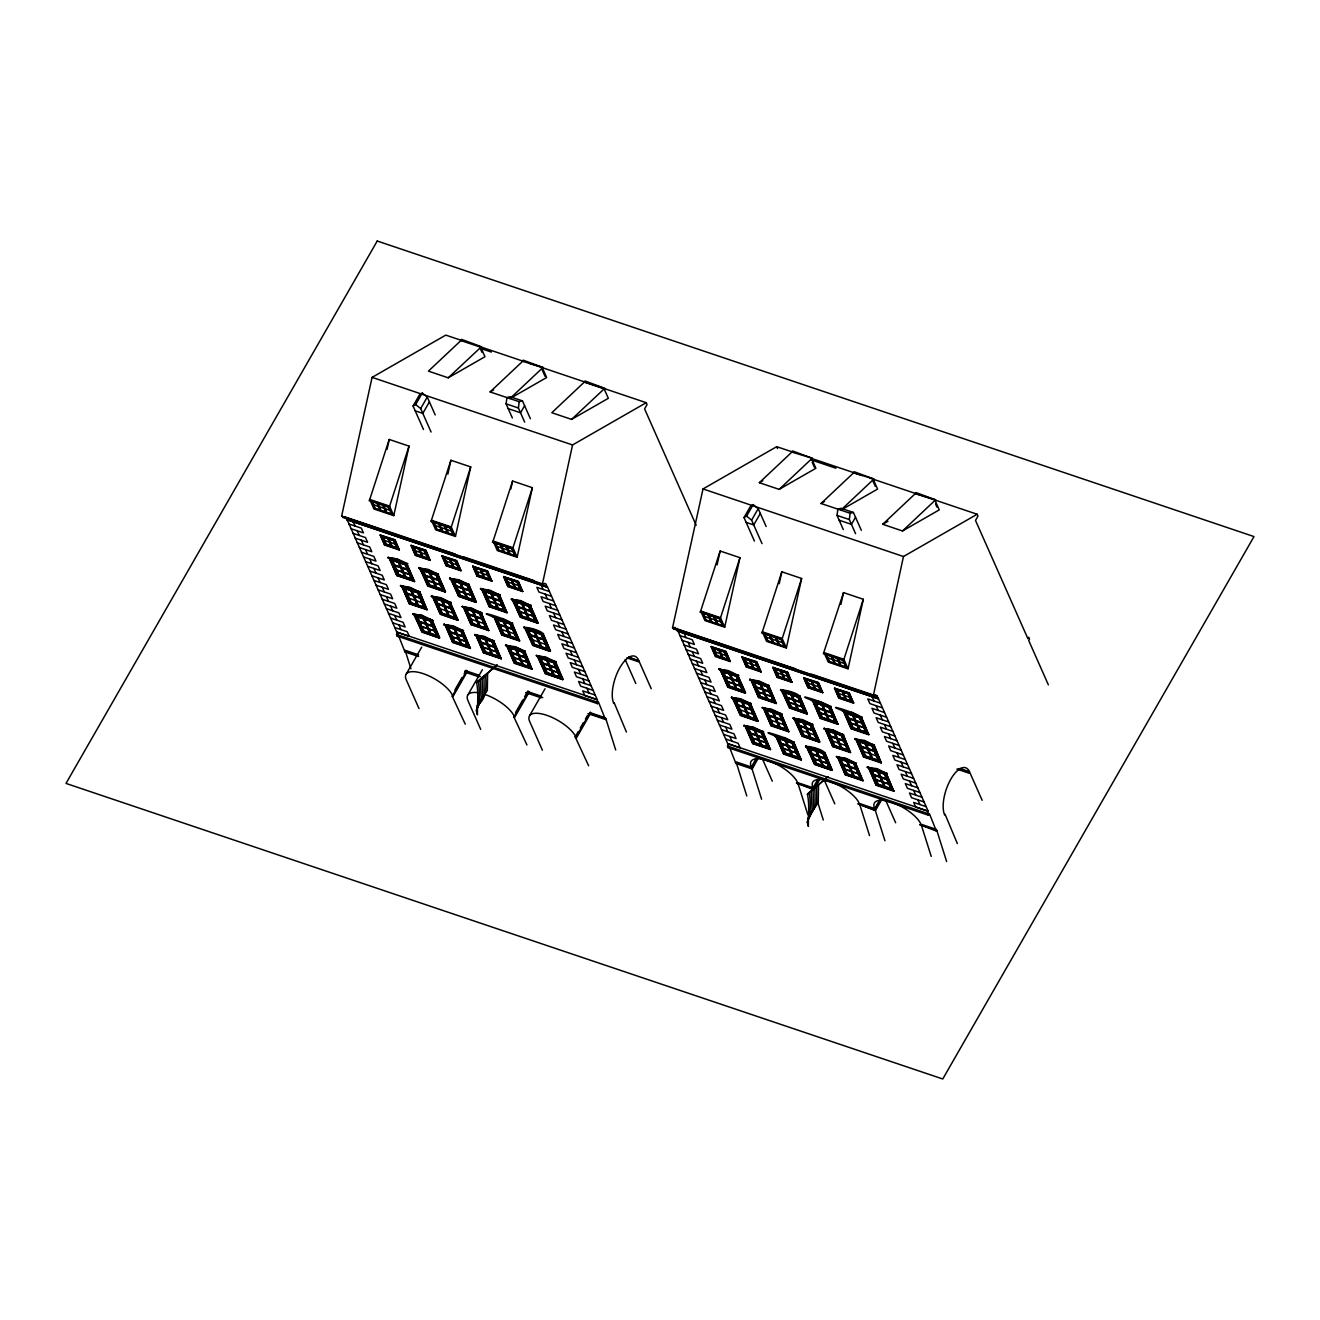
<?xml version="1.0" encoding="UTF-8"?>
<svg xmlns="http://www.w3.org/2000/svg" width="1320" height="1320" viewBox="0 0 1320 1320"><rect width="100%" height="100%" fill="white"/><g stroke="black" fill="none" stroke-linecap="round" stroke-linejoin="round"><path stroke-width="1.5" d="M478.17 702.108L476.388 710.754L477.428 714.829C477.329 703.906 478.648 693.677 476.668 682.918L487.608 673.712L487.327 690.442L480.728 700.623M809.044 816.172L807.312 822.31L808.351 826.386C808.285 815.298 809.606 804.919 807.428 793.947L828.019 776.638L807.411 794.541M478.483 681.384C479.523 691.614 480.381 701.003 476.388 710.754M480.315 679.849L481.14 698.478L477.279 706.018M482.13 678.315L482.691 696.465L476.899 708.774M483.962 676.78L484.226 694.468L477.84 706.959M485.793 675.246C485.793 685.41 487.526 697.57 478.12 704.616M809.408 792.94C810.447 803.17 811.305 812.559 807.312 822.31M811.239 791.406L812.064 810.034L808.203 817.575M813.054 789.871L813.615 808.038L807.823 820.331M814.885 788.337L815.149 806.025L808.764 818.515M816.717 786.803L816.701 804.012L809.903 815.678M818.532 785.268L818.251 802.015L812.724 810.991M512.358 417.978L506.105 403.837L506.93 397.551L510.18 396.726L522.472 400.884L530.392 418.737M524.667 422.12L518.397 407.995L519.222 401.709L522.472 400.884M843.282 529.534L837.029 515.41L837.853 509.124L841.104 508.299L853.397 512.44L861.316 530.31M855.574 533.676L849.321 519.552L850.146 513.265L853.397 512.44M547.09 587.136L346.632 519.552L547.09 587.136L546.216 584.149L544.467 583.357L543.461 585.106L542.801 583.605L542.355 584.38L341.616 516.186L372.091 377.371L445.781 335.115L463.303 341.022M387.04 449.377L389.218 439.444L409.035 446.127L393.772 515.641L373.956 508.976L369.748 499.455L389.218 439.444M447.859 474.144L450.912 460.251L470.712 466.917L455.449 536.448L435.649 529.765L431.425 520.261L450.912 460.251M510.84 488.978L512.589 481.041L532.389 487.707L517.126 557.238L497.327 550.556L493.119 541.052L512.589 481.041M542.355 584.38L572.55 444.956L646.239 402.699L647.064 404.547L644.589 408.886L696.152 525.228M878.014 698.692L677.556 631.108L878.014 698.692L877.14 695.722L875.391 694.914L874.384 696.663L873.724 695.161L873.279 695.937L672.54 627.742L703.015 488.944L776.704 446.671L792.28 451.918M717.09 564.91L720.142 551.017L739.959 557.683L724.696 627.198L704.88 620.532L700.672 611.011L720.142 551.017M779.212 583.72L781.836 571.808L801.636 578.473L786.373 648.005L766.573 641.322L762.349 631.818L781.836 571.808M840.906 604.51L843.513 592.597L863.313 599.28L848.05 668.794L828.25 662.112L824.736 654.192M873.279 695.937L903.474 556.512L977.163 514.255L977.988 516.12L975.513 520.443L1027.9 638.665L1028.726 637.23L1029.551 639.078L1028.726 640.53L1048.377 684.865M597.564 703.659L397.089 636.091L396.924 632.049L597.382 699.633L597.564 703.659L598.471 702.075L605.451 719.482L605.863 718.773L589.462 713.295M928.488 815.232L728.013 747.648L727.848 743.606L928.307 811.189L927.729 813.533L928.488 815.232L929.395 813.648L936.375 831.055L936.787 830.329L919.759 824.654L936.375 831.055M409.035 446.127L389.202 507.441L369.088 500.61L369.748 499.455L389.548 506.137L393.772 515.641M470.712 466.917L450.895 528.231L430.765 521.4L431.425 520.261L451.226 526.928L455.449 536.448M532.389 487.707L512.572 549.021L492.459 542.207L493.119 541.052L512.919 547.717L517.126 557.238M739.959 557.683L720.126 618.997L700.012 612.166L700.672 611.011L720.472 617.694L724.696 627.198M801.636 578.473L781.819 639.787L761.689 632.973L762.349 631.818L782.149 638.484L786.373 648.005M863.313 599.28L843.496 660.577L823.366 653.763L843.513 592.597M423.489 429.478L413.077 406.015L419.677 394.515L422.268 393.063L427.284 397.072L435.204 414.942M413.077 406.015L415.668 404.563L422.268 393.063M431.079 432.036L420.684 408.573L427.284 397.072M429.412 401.874L422.812 413.374L415.206 410.817M380.226 535.128L395.043 539.764L399.267 549.962L384.615 545.011L380.226 535.128L394.878 540.062L399.267 549.962M382.189 536.58L393.921 540.193L397.303 548.493L385.737 544.599L382.189 536.58L393.756 540.474L397.303 548.493M384.615 545.011L380.391 534.831M385.737 544.599L382.354 536.299M407.632 563.623L407.352 564.514L397.353 559.812L387.948 557.601L397.353 559.02L407.632 563.623L406.774 564.201L414.463 581.559L406.972 563.855M388.295 558.096L388.245 557.089M388.591 557.568L407.335 563.986M389.02 557.799L396.874 575.635L414.463 581.559M391.545 560.027L398.425 574.778L412.302 579.463L398.227 575.124L391.545 560.027L405.421 564.712L412.104 579.81M387.948 557.601L397.353 559.02M411.081 545.523L425.882 550.159L430.106 560.356L415.453 555.406L411.081 545.523L425.716 550.457L430.106 560.356M413.028 546.975L424.76 550.588L428.142 558.888L416.575 554.994L413.028 546.975L424.594 550.885L428.142 558.888M396.874 575.635L389.383 557.931M415.453 555.406L411.246 545.226M416.575 554.994L413.193 546.694M400.455 585.832L409.86 587.251L420.173 592.235L400.455 585.832L409.563 587.779L419.875 592.746M400.818 586.327L400.752 585.321M420.139 591.855L401.115 585.799M401.462 585.882L409.398 603.867L426.97 609.79L419.776 592.053L426.97 609.79M404.052 588.258L418.126 592.597L424.627 608.041L410.751 603.372L404.052 588.258L417.928 592.944L424.627 608.041M418.786 567.996L428.191 569.415L438.504 574.398L418.786 567.996L427.894 569.943L438.207 574.909M419.133 568.491L419.084 567.485M438.471 574.018L419.595 568.392L427.928 585.684L445.302 591.954L427.73 586.03L420.222 568.326M436.21 587.515L429.511 572.418L436.458 574.761L443.157 589.858L429.066 585.535L422.383 570.421L427.779 571.84M428.092 570.389L419.595 568.392M409.398 603.867L401.907 586.163M410.751 603.372L404.25 587.911M524.601 405.685L520.525 412.78L508.233 408.639M441.919 555.918L456.736 560.571L460.944 570.751L446.292 565.818L441.919 555.918L456.571 560.851L460.944 570.751M397.089 636.091L397.996 634.507M443.866 557.37L455.598 560.983L458.997 569.283L447.43 565.389L443.866 557.37L455.598 560.983M429.066 585.535L422.582 570.075M422.367 616.291L412.978 614.081L422.367 615.483L432.68 620.466L422.268 616.457L432.68 620.466M413.325 614.559L413.275 613.553M442.959 590.205L436.458 574.761M432.646 620.087L413.837 614.625L422.103 631.752L439.478 638.038L421.905 632.098L414.414 614.394M437.91 574.563L445.302 591.954M437.135 636.273L423.258 631.604L416.559 616.506L430.633 620.829L437.135 636.273L431.376 622.512M446.292 565.818L442.084 555.621M447.43 565.389L444.031 557.089M431.31 596.227L440.698 597.646L451.011 602.63L431.31 596.227L440.401 598.174L450.714 603.141M431.656 596.722L431.607 595.716M450.978 602.25L450.483 602.959L432.3 596.277L440.435 613.915L457.809 620.202L440.236 614.262L432.745 596.558M412.978 614.081L422.367 615.483M418.605 656.502L404.976 651.915L398.772 636.256M434.89 598.669L441.787 613.42L455.664 618.09L441.589 613.767L434.89 598.669L448.767 603.339L455.466 618.437M404.976 651.915L405.405 651.189L410.933 668.778M449.625 578.391L459.03 579.81L469.342 584.793L449.625 578.391L458.733 580.338L469.045 585.304M449.988 578.886L449.938 577.88M469.31 584.413L450.433 578.787L458.766 596.079L476.14 602.365L458.568 596.426L451.077 578.721M440.599 598.62L432.168 596.788M423.258 631.604L416.757 616.159M453.222 580.816L467.296 585.156L473.797 600.6L459.921 595.93L453.222 580.816L467.296 585.156M432.284 620.284L439.478 638.038M458.931 580.784L469.342 584.793M406.296 673.959L421.69 647.146M448.767 603.339L443.767 601.243M451.011 602.63L450.12 602.827L457.809 620.202M472.758 566.313L487.575 570.966L491.782 581.146L477.147 576.213L472.758 566.313L487.41 571.246L491.782 581.146M474.721 567.765L486.453 571.379L489.835 579.678L478.269 575.784L474.721 567.765L486.453 571.379M459.921 595.93L453.42 580.486M443.817 624.476L453.206 625.878L463.518 630.861L443.817 624.476L452.909 626.406L463.221 631.372M444.163 624.954L444.114 623.947M453.106 626.851L444.609 624.855L463.485 630.481M444.889 624.673L452.743 642.51L470.332 648.433L462.825 630.729L470.332 648.433M468.946 584.611L476.14 602.365M447.397 626.901L461.488 631.224L467.973 646.668L454.096 641.998L447.397 626.901L461.29 631.57L467.973 646.668M477.147 576.213L472.923 566.016M478.269 575.784L474.886 567.485M462.148 606.639L471.537 608.041L481.849 613.024L462.148 606.639L471.24 608.569L481.553 613.536M462.495 607.117L462.445 606.111M481.816 612.645L462.792 606.589M463.138 606.672L471.075 624.657L488.647 630.597L481.156 612.892L488.647 630.597M465.729 609.064L472.626 623.815L486.502 628.485L472.428 624.162L465.729 609.064L479.803 613.387L486.502 628.485M480.48 588.803L489.868 590.205L500.181 595.188L480.48 588.803L489.571 590.733L499.884 595.699M480.827 589.281L480.777 588.274M481.123 588.753L500.148 594.808M481.536 589L489.406 606.82L506.979 612.76L499.488 595.056L506.979 612.76M471.438 609.015L463.007 607.183M452.743 642.51L445.252 624.789M454.096 641.998L447.595 626.554M484.06 591.228L498.135 595.551L504.636 610.995L490.76 606.326L484.06 591.228L497.937 595.897L504.636 610.995M471.075 624.657L463.584 606.952M503.596 576.708L518.413 581.361L522.637 591.541L507.986 586.608L503.596 576.708L518.248 581.641L522.637 591.541M505.56 578.177L517.291 581.773L520.674 590.089L509.108 586.179L505.56 578.177L517.126 582.07L520.674 590.089M489.406 606.82L481.915 589.116M490.76 606.326L484.258 590.881M474.656 634.87L484.06 636.289L494.356 641.256L474.656 634.87L483.747 636.801L494.059 641.767M475.002 635.349L474.952 634.342M475.299 634.837L494.323 640.876M475.728 635.068L483.582 652.905L501.171 658.828L493.68 641.124L501.171 658.828M478.252 637.296L492.327 641.619L498.811 657.079L484.935 652.393L478.252 637.296L492.327 641.619M507.986 586.608L503.761 576.428M509.108 586.179L505.725 577.88M512.655 623.04L512.391 623.931C455.268 603.735 509.305 618.964 512.177 623.749L493.284 616.506M493.977 617.067L501.913 635.068L519.503 640.992L511.995 623.288L519.503 640.992M454.905 689.947L462.082 677.424M464.129 673.86L466.174 670.279M465.267 724.168L452.232 696.25L466.95 670.543M496.567 619.459L510.659 623.783L517.143 639.243L503.266 634.557L496.567 619.459L510.46 624.129L517.143 639.243M453.007 696.498L467.362 671.484M511.318 599.197L520.707 600.616L531.019 605.583L511.318 599.197L520.41 601.128L530.722 606.094M511.665 599.676L511.615 598.669M530.986 605.203L512.111 599.577L520.443 616.885L537.817 623.155L520.245 617.232L512.754 599.528M502.376 618.453L512.391 623.931M502.276 619.41L512.094 623.584M483.582 652.905L476.091 635.201M484.935 652.393L478.451 636.949M514.899 601.623L528.973 605.946L535.474 621.406L521.598 616.72L514.899 601.623L528.775 606.292L535.474 621.406M520.608 601.573L512.111 599.577M501.913 635.068L494.422 617.364M467.989 694.749L482.344 669.718M503.266 634.557L496.765 619.113M521.598 616.72L515.097 601.277M505.494 645.265L514.899 646.684L525.178 651.271L524.898 652.179L514.8 647.658L505.494 645.265L524.815 651.469L532.01 669.223L524.518 651.519M505.84 645.744L505.791 644.737M506.137 645.232L525.178 651.271M506.566 645.463L514.42 663.3L532.01 669.223M530.426 605.748L537.817 623.155M517.952 650.265L523.165 652.014L529.65 667.474L515.773 662.788L509.091 647.691L516.219 649.688L522.918 664.785M523.826 627.429C528.214 626.967 542.355 630.795 543.015 634.144L524.617 627.808L533.231 629.64L523.826 627.429L532.917 629.36L543.23 634.342L533.131 629.821M524.172 627.908L524.122 626.901M524.7 627.973L532.95 645.117L550.341 651.387L532.752 645.463L525.261 627.759M514.899 646.684L525.212 651.651M542.239 635.861L547.981 649.638L534.105 644.952L527.422 629.855L539.764 633.6M514.42 663.3L506.93 645.595M515.773 662.788L509.289 647.344M529.65 667.474L523.165 652.014M534.105 644.952L527.62 629.508M547.981 649.638L541.497 634.178M543.147 633.633L550.341 651.387M543.23 634.342L543.493 633.435M536.332 655.66L545.737 657.079L556.05 662.046L536.332 655.66L545.44 657.591L555.753 662.574M536.679 656.139L536.63 655.149M556.017 661.666L537.141 656.04L545.473 673.348L562.848 679.618L545.275 673.695L537.768 655.99M539.929 658.086L554.004 662.426L560.505 677.869L546.612 673.183L539.929 658.086L553.806 662.772L560.505 677.869M545.639 658.053L537.141 656.04M515.559 712.519L522.736 700.012M524.783 696.432L527.868 691.069M526.944 744.975L513.926 717.04L528.627 691.333M514.684 717.304L529.056 692.274M546.612 673.183L540.128 657.739M556.05 662.046L555.159 662.26L562.848 679.618M529.666 715.539L545.044 688.726M588.637 765.765L575.19 736.89L578.259 731.528M580.305 727.947L583.39 722.584M585.437 719.02L587.499 715.44M575.602 737.831L590.32 712.123M576.378 738.094L590.733 713.064M628.832 656.848L638.979 661.072L628.419 657.558M672.804 628.353L673.266 627.577L795.877 668.91M874.384 696.663L673.926 629.079L674.933 627.33M754.413 541.035L744.001 517.572L750.601 506.071L753.192 504.619L758.208 508.629L766.128 526.498M744.001 517.572L746.592 516.136L753.192 504.619M762.003 543.609L751.608 520.146L758.208 508.629M760.337 513.431L753.736 524.931L746.13 522.373M711.15 646.684L725.967 651.337L730.191 661.518L715.539 656.568L711.15 646.684L725.802 651.618L730.191 661.518M713.113 648.136L724.845 651.75L728.227 660.049L716.661 656.155L713.113 648.136L724.68 652.047L728.227 660.049M715.539 656.568L711.315 646.387M716.661 656.155L713.279 647.856M718.872 669.158L728.277 670.577L738.573 675.559L718.872 669.158L727.98 671.105L738.276 676.071M719.218 669.653L719.169 668.646M738.557 675.18L738.061 675.889L719.862 669.207L727.996 686.845L745.387 693.115L727.798 687.192L720.308 669.487M722.469 671.583L736.543 675.922L743.028 691.366L729.152 686.697L722.469 671.583L736.345 676.269L743.028 691.366M728.178 671.55L719.746 669.718M742.005 657.079L756.805 661.732L761.029 671.913L746.377 666.98L742.005 657.079L756.64 662.013L761.029 671.913M743.952 658.531L755.683 662.145L759.066 670.444L747.499 666.551L743.952 658.531L755.518 662.442L759.066 670.444M729.152 686.697L722.667 671.236M738.573 675.559L737.698 675.757L745.387 693.115M746.377 666.98L742.17 656.783M747.499 666.551L744.117 658.251M731.379 697.405L740.784 698.808L751.096 703.791L731.379 697.405L740.487 699.336L750.799 704.303M731.742 697.884L731.676 696.878M751.063 703.411L732.188 697.785L740.52 715.077L757.894 721.363L740.322 715.423L732.831 697.719M748.803 716.925L742.12 701.811L749.051 704.154L755.749 719.251L741.675 714.928L734.976 699.831L740.371 701.233M749.71 679.569L759.115 680.971L769.428 685.954L749.71 679.569L758.818 681.499L769.131 686.466M750.057 680.047L750.007 679.041M769.395 685.575L750.37 679.519M750.717 679.602L758.654 697.587L776.226 703.527L768.735 685.822L776.226 703.527M740.685 699.781L732.188 697.785M762.184 684.568L767.382 686.317L773.883 701.761L759.99 697.092L753.308 681.994L760.435 683.974L767.135 699.088M741.675 714.928L735.174 699.485M855.525 517.242L851.449 524.354L839.157 520.195M755.552 719.598L749.051 704.154M750.502 703.956L757.894 721.363M772.843 667.474L787.66 672.128L791.868 682.308L777.216 677.374L772.843 667.474L787.495 672.408L791.868 682.308M728.013 747.648L728.92 746.064M774.79 668.943L786.522 672.54L789.921 680.856L778.355 676.945L774.79 668.943L786.357 672.837L789.921 680.856M758.654 697.587L751.146 679.882M759.99 697.092L753.505 681.648M743.903 725.637L753.291 727.056L763.603 732.022L743.903 725.637L752.994 727.567L763.307 732.534M744.249 726.115L744.199 725.109M773.883 701.761L767.382 686.317M763.57 731.643L744.546 725.604M744.892 725.67L752.829 743.671L770.402 749.595L762.91 731.89L770.402 749.595M747.681 727.716L754.38 742.813L768.256 747.499L754.182 743.16L747.681 727.716L761.558 732.385L767.547 745.882M777.216 677.374L773.009 667.194M778.355 676.945L774.956 668.646M762.234 707.801L771.622 709.219L781.935 714.186L762.234 707.801L771.326 709.731L781.638 714.697M762.581 708.279L762.531 707.272M781.902 713.807L762.877 707.767M763.29 707.998L771.16 725.835L788.733 731.759L781.242 714.054L788.733 731.759M753.192 728.013L763.01 732.188M758.175 758.356L752.103 768.933L735.9 763.471L729.696 747.813M779.641 727.32L772.959 712.222L779.889 714.549L786.588 729.663L772.513 725.323L765.814 710.226L771.226 711.629M735.9 763.471L736.329 762.745L746.79 795.96M780.549 689.964C784.954 689.486 799.078 693.33 799.738 696.679L781.357 690.343L789.954 692.175L780.549 689.964L789.657 691.894L799.969 696.861L789.855 692.34M780.912 690.442L780.862 689.436M781.423 690.509L789.69 707.652L807.064 713.922L789.492 707.998L782.001 690.278M752.829 743.671L745.338 725.967M784.146 692.389L791.043 707.14L804.919 711.81L790.845 707.487L784.146 692.389L798.022 697.059L804.721 712.156M768.058 747.846L761.558 732.385M771.16 725.835L763.669 708.114M772.513 725.323L766.012 709.88M786.39 729.993L779.889 714.549M735.9 761.805L751.327 767.002L755.931 758.983M756.739 759.165L752.103 768.933M803.682 677.869L818.499 682.522L822.707 692.703L808.071 687.769L803.682 677.869L818.334 682.803L822.707 692.703M805.645 679.338L817.377 682.935L820.76 691.251L809.193 687.34L805.645 679.338L817.377 682.935M794.409 742.038L794.145 742.945C737.022 722.733 791.059 737.962 793.93 742.747L775.533 736.411M775.087 736.51L775.038 735.504M798.022 697.059L786.077 692.62M775.731 736.065L783.667 754.066L801.256 759.99L793.749 742.285L801.256 759.99M799.87 696.168L807.064 713.922M799.969 696.861L800.233 695.97M778.321 738.457L785.218 753.208L799.095 757.894L785.02 753.555L778.321 738.457L792.214 743.127L798.897 758.241M808.071 687.769L803.847 677.589M809.193 687.34L805.81 679.041M793.072 718.195L802.461 719.614L812.773 724.581L793.072 718.195L802.164 720.126L812.476 725.109M793.419 718.674L793.369 717.667M812.74 724.202L793.864 718.575L802.197 735.884L819.571 742.154L801.999 736.23L794.508 718.525M784.13 737.451L794.145 742.945M784.03 738.424L774.741 736.032M796.653 720.621L810.727 724.944L817.228 740.404L803.352 735.718L796.653 720.621L810.529 725.29L817.228 740.404M831.072 706.365L830.808 707.272C773.685 687.06 827.706 702.289 830.593 707.074L811.701 699.831M812.394 700.392L820.331 718.393L837.903 724.317L830.412 706.612L837.903 724.317M802.362 720.588L793.864 718.575M783.667 754.066L776.177 736.362M814.984 702.784L829.059 707.107L835.56 722.568L821.683 717.882L814.984 702.784L829.059 707.107M792.214 743.127L780.268 738.688M811.404 700.359L820.792 701.778M820.693 702.751L812.262 700.904M803.352 735.718L796.851 720.274M812.262 724.911L819.571 742.154M834.52 688.264L849.337 692.917L853.561 703.098L838.909 698.164L834.52 688.264L849.172 693.214L853.561 703.098M820.331 718.393L812.839 700.689M836.484 689.733L848.216 693.346L851.598 701.646L840.031 697.736L836.484 689.733L848.216 693.346M821.683 717.882L815.183 702.438M805.579 746.427C809.968 745.965 824.109 749.809 824.769 753.142L806.371 746.807L814.984 748.638L805.579 746.427L814.671 748.357L824.983 753.34L814.885 748.819M805.926 746.905L805.876 745.899M806.454 746.971L814.704 764.115L832.095 770.385L814.506 764.462L807.015 746.757M829.736 768.636L823.251 753.192L829.736 768.636L815.859 763.95L809.177 748.852L821.518 752.598M838.909 698.164L834.685 687.984M840.031 697.736L836.649 689.436M833.299 730.802L823.911 728.59L833.299 730.01L843.612 734.976L833.201 730.983L843.018 735.158M824.257 729.069L824.208 728.062M824.554 728.558L843.579 734.596M824.983 728.788L832.837 746.625L850.426 752.548L843.216 734.811L850.426 752.548M827.491 731.016L841.582 735.356L848.067 750.799L834.19 746.113L827.491 731.016L841.582 735.356M861.91 716.76L861.647 717.667C804.523 697.455 858.544 712.684 861.432 717.469L842.539 710.226M843.298 710.952L851.169 728.788L868.741 734.712L861.25 717.007L868.741 734.712M823.911 728.59L833.299 730.01M815.859 763.95L809.374 748.506M845.823 713.179L852.72 727.93L866.596 732.616L852.522 728.277L845.823 713.179L859.699 717.865L866.399 732.963M824.901 752.647L832.095 770.385M824.983 753.34L825.247 752.433M851.631 712.173L861.647 717.667M851.532 713.146L842.242 710.754M832.837 746.625L825.346 728.92M834.19 746.113L827.689 730.669M751.327 767.002A26.994 10.296 29.8 0 1 768.207 760.683A26.994 10.296 29.8 0 1 797.593 782.595L813.005 787.792L817.608 779.79M813.417 788.733L796.405 783.057L813.78 789.723L818.944 779.13M814.786 787.957L819.852 779.146M851.169 728.788L843.678 711.084M836.418 756.822L845.823 758.241L856.119 763.207L836.418 756.822L845.526 758.752L855.822 763.736M836.764 757.301L836.715 756.31M837.061 756.789L856.119 763.207M859.699 717.865L866.596 732.616M837.49 757.02L845.345 774.856L862.933 780.78L855.442 763.076L862.933 780.78M840.015 759.247L846.895 773.998L860.574 779.031L846.697 774.345L840.015 759.247L854.089 763.587L847.143 761.244L853.842 776.341M854.749 738.986L864.154 740.404L874.451 745.371L854.749 738.986L864.055 741.378M855.096 739.464L855.047 738.474M874.418 744.991L855.393 738.952M855.739 739.018L863.676 757.02L881.265 762.943L874.071 745.206L881.265 762.943M858.346 741.411L872.421 745.75L878.905 761.194L865.029 756.509L858.346 741.411L872.223 746.097L878.905 761.194M864.154 740.404L874.153 745.899M845.345 774.856L837.853 757.152M863.676 757.02L856.185 739.315M865.029 756.509L858.544 741.064M867.256 767.217L876.661 768.636L886.974 773.602L867.256 767.217L886.941 773.239M867.603 767.712L867.553 766.706M867.916 767.184L886.974 773.602M868.329 767.415L876.199 785.251L893.772 791.175L886.281 773.47L893.772 791.175M870.853 769.642L884.928 773.982L891.429 789.426L877.536 784.74L870.853 769.642L884.73 774.328L891.429 789.426M876.661 768.636L886.677 774.13M876.199 785.251L868.692 767.547M877.536 784.74L871.051 769.296M813.005 787.792A26.994 10.296 29.8 0 1 829.884 781.473A26.994 10.296 29.8 0 1 859.27 803.401L874.682 808.599L880.209 798.98M881.116 798.996L875.044 809.572L884.961 840.79M875.457 810.513L858.082 803.863L875.457 810.513L881.529 799.936M982.162 800.299L969.474 771.688L959.838 768.438M460.944 340.543L428.422 371.135L448.222 377.817L484.952 356.73L480.744 347.226L461.257 340.692L461.604 339.388L481.437 346.714L448.222 377.817M519.222 401.709L490.099 391.924L522.621 361.334L543.114 367.504L523.281 360.178L522.621 361.334M509.916 398.607L542.421 368.016L546.629 377.52L511.665 397.6M584.298 382.123L551.793 412.731L571.593 419.397L608.322 398.31L604.098 388.806L584.611 382.272L584.958 380.968L604.791 388.295L571.593 419.397M779.146 489.373L811.668 458.782L815.875 468.286L779.146 489.373L759.346 482.691L791.868 452.1L812.361 458.271L792.528 450.945L791.868 452.1M850.146 513.265L821.023 503.497L853.545 472.89L874.038 479.061L854.205 471.735L853.545 472.89M902.517 530.97L935.022 500.362L939.246 509.883L902.517 530.97L882.717 524.288L915.222 493.696L935.715 499.851L915.882 492.541L915.222 493.696M490.099 391.924L493.597 389.928M759.346 482.691L762.844 480.694M821.023 503.497L824.521 501.484M882.717 524.288L887.964 521.268M450.433 578.787L459.03 580.618M492.987 617.034L502.376 619.245M753.291 727.848L744.76 726.182M478.863 346.269L523.628 361.366M529.468 363.33L646.239 402.699M811.734 458.486L862.339 475.546M870.127 478.17L977.163 514.255M481.635 348.777L491.37 352.06M810.612 459.69L835.906 468.22M506.105 403.837L518.397 407.995M837.029 515.41L849.321 519.552M372.091 377.371L572.55 444.956M703.015 488.944L903.474 556.512M824.043 652.608L843.843 659.29L848.05 668.794M379.351 503.613L382.47 504.669L384.054 508.216M436.805 522.984L433.686 521.928L435.254 525.492L440.055 527.307L441.639 530.855L436.936 529.287L435.369 525.723M496.93 543.246L500.049 544.302L501.633 547.866M508.497 547.156L511.615 548.212L513.199 551.76M704.484 613.222L707.619 614.279L709.186 617.826M716.051 617.116L719.185 618.172L720.753 621.736M773.52 636.504L770.385 635.448L771.969 638.995L776.77 640.81L778.338 644.374L773.652 642.79L772.068 639.243M833.63 656.766L836.764 657.822L838.332 661.369M344.289 516.681L455.218 554.07M463.007 556.693L534.286 580.652M811.437 674.157L876.893 696.152M341.616 516.186L542.074 583.754M672.54 627.742L872.999 695.327M343.002 517.522L543.461 585.106M346.797 519.255L353.034 521.367L355.113 526.069M547.255 586.839L541.018 584.743L543.097 589.446M677.721 630.828L682.39 632.395M878.179 698.395L871.942 696.3L874.022 701.003M348.876 523.974L361.35 528.165L363.429 532.884L350.955 528.677M549.334 591.541L536.861 587.334L538.956 592.053L551.43 596.26M679.8 635.53L692.274 639.738L694.353 644.44L681.879 640.233M880.258 703.114L867.784 698.907L869.88 703.61L882.354 707.817M456.885 564.927L452.084 563.112L450.516 559.548L455.202 561.132L458.997 569.283M487.723 575.322L482.922 573.507L481.355 569.943L486.04 571.527L489.835 579.678M818.647 686.879L813.846 685.063L812.279 681.516L816.964 683.1L820.76 691.251M849.486 697.29L844.701 695.458L843.117 691.911L847.82 693.495L851.598 701.646M458.469 568.491L453.766 566.907L452.199 563.343M489.308 578.886L484.605 577.302L483.037 573.738M820.231 690.442L815.529 688.858L813.962 685.311M851.07 700.837L846.384 699.254L844.8 695.706M353.05 533.379L365.524 537.587L367.603 542.289L355.129 538.082M385.902 544.302L397.468 548.212M416.757 554.697L428.307 558.607M447.595 565.108L459.162 569.003M478.434 575.504L490.001 579.397M509.272 585.898L520.839 589.792M553.509 600.963L541.035 596.755L543.114 601.458L555.605 605.665M683.974 644.935L696.448 649.143L698.528 653.845L686.053 649.638M716.826 655.858L728.392 659.769M747.681 666.27L759.231 670.164M778.519 676.665L790.086 680.559M809.358 687.06L820.924 690.954M840.196 697.455L851.763 701.349M884.433 712.519L871.959 708.312L874.038 713.014L886.528 717.222M384.78 544.731L399.432 549.664M415.618 555.126L430.27 560.059M446.457 565.521L461.109 570.455M477.312 575.916L491.947 580.849M509.982 586.938L522.803 591.261M717.535 656.898L730.356 661.221M746.542 666.683L761.194 671.616M777.381 677.077L792.033 682.028M808.236 687.472L822.871 692.422M839.074 697.884L853.726 702.817M357.209 542.784L369.699 546.991L371.778 551.694L359.304 547.503M557.683 610.368L545.209 606.16L547.288 610.863L559.762 615.07M688.132 654.357L700.623 658.548L702.702 663.267L690.228 659.059M888.607 721.924L876.133 717.717L878.212 722.436L890.686 726.643M393.475 560.274L403.887 563.772M847.753 713.41L858.165 716.925M422.383 570.421L436.26 575.107M753.308 681.994L767.184 686.664M361.383 552.206L373.857 556.413L375.952 561.115L363.478 556.908M561.858 619.789L549.384 615.582L551.463 620.284L563.937 624.492M692.307 663.762L704.781 667.969L706.876 672.672L694.403 668.464M892.782 731.346L880.308 727.138L882.387 731.841L894.861 736.048M468.897 590.023L463.27 588.126L461.191 583.44L466.818 585.337L473.797 600.6M830.659 711.975L825.033 710.077L822.954 705.391L828.581 707.289L835.56 722.568M394.168 565.174L408.045 569.844M425.007 575.569L438.883 580.239M455.845 585.964L469.722 590.634M486.701 596.36L500.577 601.045M517.539 606.755L531.415 611.44M725.092 676.731L738.969 681.4M755.931 687.126L769.808 691.812M786.769 697.521L800.646 702.207M817.608 707.916L831.501 712.602M848.463 718.311L862.339 722.997M469.26 590.815L463.617 588.918L465.514 593.191L471.141 595.089M831.022 712.784L825.38 710.886L827.277 715.143L832.904 717.04M471.273 595.369L465.646 593.472L467.528 597.745L473.154 599.643M833.035 717.337L827.409 715.44L829.29 719.697L834.933 721.594M365.558 561.611L378.031 565.818L380.111 570.52L367.637 566.313M566.016 629.194L553.542 624.987L555.637 629.689L568.111 633.897M696.481 673.167L708.956 677.374L711.034 682.077L698.56 677.886M896.94 740.751L884.466 736.543L886.561 741.246L899.035 745.453M429.264 585.189L443.157 589.858M460.119 595.584L473.995 600.254M490.957 605.979L504.834 610.648M521.796 616.374L535.672 621.06M729.349 686.351L743.226 691.02M760.188 696.745L774.081 701.415M821.881 717.535L835.758 722.221M397.072 575.289L414.661 581.212M489.605 606.474L507.177 612.414M760.798 697.9L776.424 703.18M820.529 718.047L838.101 723.97M851.367 728.442L868.956 734.365M958.27 768.768L969.061 772.398M369.732 571.015L382.206 575.223L384.285 579.942L371.811 575.735M570.19 638.599L557.716 634.392L559.795 639.111L572.286 643.302M626.885 657.855L638.566 661.782M700.656 682.588L713.13 686.796L715.209 691.498L702.735 687.291M901.114 750.172L888.641 745.965L890.72 750.667L903.21 754.875M956.884 769.098L969.49 773.338M436.821 598.9L442.035 600.649L448.717 615.763M467.659 609.295L478.071 612.81M527.422 629.855L541.299 634.524M734.976 699.831L748.852 704.5M765.814 710.226L779.691 714.895M373.89 580.437L386.38 584.644L388.459 589.347L375.986 585.139M574.365 648.021L561.891 643.813L563.97 648.516L576.444 652.723M704.814 691.993L717.304 696.201L719.384 700.904L706.909 696.696M905.289 759.577L892.815 755.37L894.894 760.072L907.368 764.28M481.404 618.255L475.778 616.357L473.698 611.671M843.183 740.207L837.54 738.309L835.461 733.623M406.675 593.406L420.552 598.076M437.514 603.801L451.407 608.487M468.369 614.196L482.245 618.882M499.207 624.591L513.084 629.277M530.046 634.986L543.922 639.672M737.599 704.962L751.476 709.648M768.438 715.357L782.331 720.043M799.293 725.753L813.169 730.438M830.131 736.147L844.008 740.833M860.97 746.559L874.846 751.228M481.767 619.047L476.14 617.149L478.021 621.423L483.78 623.601M843.529 741.015L837.903 739.117L839.784 743.374L845.543 745.569M378.064 589.842L390.538 594.049L392.634 598.752L380.16 594.544M578.539 657.426L566.065 653.218L568.144 657.921L580.618 662.129M708.988 701.398L721.462 705.606L723.558 710.325L711.084 706.117M909.464 768.982L896.989 764.775L899.068 769.494L911.543 773.685M485.678 627.874L480.034 625.977L478.154 621.703M847.44 749.826L841.813 747.928L839.916 743.671M410.949 603.025L424.826 607.695M503.464 634.211L517.341 638.896M534.303 644.606L548.179 649.291M741.873 714.582L755.749 719.251M772.712 724.977L786.588 729.663M803.55 735.372L817.427 740.058M834.388 745.767L848.265 750.453M865.227 756.162L879.103 760.848M409.596 603.52L427.168 609.444M471.273 624.327L488.845 630.25M502.111 634.722L519.701 640.645M771.358 725.488L788.931 731.412M833.035 746.279L850.624 752.202M865.837 757.333L881.463 762.597M382.239 599.263L394.713 603.471L396.792 608.173L384.318 603.966M582.697 666.831L570.223 662.64L572.319 667.342L584.793 671.55M713.163 710.82L725.637 715.028L727.716 719.73L715.242 715.522M913.621 778.404L901.147 774.196L903.243 778.899L915.717 783.106M841.945 759.495L845.41 760.65M416.559 616.506L430.435 621.176M509.091 647.691L522.967 652.361M747.483 728.062L761.36 732.732M809.177 748.852L823.053 753.538M386.413 608.668L398.887 612.876L400.966 617.578L388.492 613.371M586.872 676.253L574.398 672.045L576.493 676.747L588.967 680.955M717.337 720.225L729.811 724.433L731.89 729.135L719.416 724.928M917.796 787.809L905.322 783.601L907.418 788.304L919.891 792.511M493.928 646.486L488.284 644.589L486.222 639.903M855.69 768.454L850.064 766.557L847.984 761.855M419.199 621.637L433.076 626.323M450.037 632.033L463.914 636.718M480.876 642.428L494.752 647.113M511.714 652.822L525.591 657.509M542.553 663.217L556.429 667.904M750.123 733.194L763.999 737.88M780.962 743.589L794.838 748.275M811.8 753.984L825.677 758.67M842.638 764.395L856.515 769.065M873.477 774.79L887.353 779.46M494.274 647.295L488.647 645.397L490.529 649.654L496.171 651.552M856.036 769.246L850.41 767.349L852.291 771.606L857.934 773.504M496.287 651.849L490.66 649.952L492.558 654.208L498.184 656.106M858.066 773.801L852.423 771.903L854.32 776.16L859.947 778.058M390.588 618.073L403.062 622.281L405.141 626.983L392.667 622.792M591.046 685.658L578.572 681.45L580.652 686.153L593.125 690.36M721.495 729.646L733.986 733.837L736.065 738.557L723.591 734.349M921.97 797.214L909.496 793.023L911.576 797.726L924.049 801.933M423.456 631.257L437.332 635.927M454.294 641.652L468.171 646.321M485.133 652.047L499.01 656.733M515.971 662.442L529.848 667.128M546.81 672.837L560.703 677.523M816.057 763.603L829.933 768.289M877.734 784.393L891.627 789.079M452.941 642.163L470.531 648.087M483.78 652.558L501.369 658.482M514.618 662.953L532.207 668.877M753.027 743.325L770.599 749.248M783.865 753.72L801.454 759.643M845.543 774.51L863.131 780.433M876.397 784.905L893.97 790.828M394.746 627.495L407.22 631.702L409.315 636.405L396.841 632.197L346.879 519.123M595.221 695.079L582.747 690.871L584.826 695.574L597.3 699.781L547.338 586.69M725.67 739.052L738.144 743.259L740.239 747.962L727.765 743.754L677.803 630.679M926.145 806.635L913.671 802.428L915.75 807.13L928.224 811.338L878.262 698.263M396.346 634.392L596.805 701.976M727.27 745.948L927.729 813.533M404.976 650.248L418.605 654.836M465.316 670.593L478.945 675.18M527.604 691.581L541.216 696.168M589.875 712.586L605.451 717.832M936.375 829.389L920.947 824.191A26.994 10.296 29.8 0 0 897.765 804.771M404.563 650.974L418.192 655.562M464.904 671.303L480.463 676.549M527.175 692.307L542.751 697.554M735.487 762.531L751.74 767.943L761.59 799.21M465.316 672.243L478.945 676.846M525.657 692.587L541.216 697.834M587.928 713.592L605.451 719.482M575.19 736.89L575.949 737.154A26.994 10.296 29.8 0 0 546.562 715.242A26.994 10.296 29.8 0 0 529.699 721.561L542.371 750.172M820.495 702.289L830.709 706.563M833.002 730.521L843.315 735.504M397.056 559.548L407.352 564.514M422.07 616.011L432.382 620.977M746.592 516.136L751.608 520.146M415.668 404.563L420.684 408.573M935.55 503.91L936.969 507.111M873.163 481.503L875.292 486.321M812.179 462.313L814.324 467.132M957.33 843.579L945.07 814.242L944.641 814.968A26.994 11.517 -71.4 0 1 950.812 779.212A26.994 11.517 -71.4 0 1 969.474 771.688M776.704 446.671L777.529 448.536M876.117 705.705L878.196 710.424M880.275 715.126L882.37 719.829M884.449 724.531L886.545 729.234M888.624 733.936L890.703 738.655M892.798 743.358L894.877 748.06M896.973 752.763L899.052 757.465M901.131 762.184L903.226 766.887M905.305 771.589L907.384 776.292M909.48 780.994L911.559 785.713M913.654 790.416L915.733 795.118M917.812 799.821L919.908 804.523M844.123 663.316L842.539 659.769L837.853 658.185L839.421 661.732L844.222 663.564L845.807 667.111L841.104 665.528L839.536 661.98M837.16 657.673L840.708 665.676M871.942 745.932L874.022 750.618L868.378 748.704L866.316 744.018M876.266 755.667L874.368 751.41L868.741 749.512L870.622 753.769L876.381 755.964L878.278 760.221L872.652 758.323L870.755 754.066M884.449 774.163L886.528 778.849L880.902 776.952L878.823 772.266M832.078 656.238L833.646 659.785L838.447 661.617L840.015 665.164L835.329 663.581L833.745 660.033M831.385 655.726L834.933 663.729M832.557 659.422L830.973 655.875L826.287 654.291L827.871 657.838L832.656 659.67L834.24 663.217L829.537 661.634L827.97 658.086M842.424 691.383L845.971 699.402M852.967 715.176L859.65 730.273M865.474 743.408L872.173 758.505M877.981 771.639L884.68 786.736M843.612 695.095L842.028 691.531L837.342 689.964L838.909 693.511L843.711 695.327L845.278 698.89L840.592 697.307L839.025 693.759M864.996 743.589L867.075 748.275L861.448 746.377L859.37 741.691M869.319 753.34L867.438 749.067L861.795 747.169L863.692 751.443L869.451 753.621L871.332 757.894L865.705 755.997L863.824 751.723M877.519 771.82L879.582 776.506L873.955 774.609L871.876 769.923M885.835 800.646L895.653 822.772M854.089 763.587L860.772 778.684M841.104 735.52L848.067 750.799M853.611 763.768L860.574 779.031M811.585 680.988L815.133 689.007M822.129 704.781L828.811 719.879M834.636 733.012L841.335 748.11M812.757 684.701L811.189 681.136L806.504 679.553L808.071 683.116L812.872 684.932L814.44 688.495L809.754 686.911L808.17 683.347M834.158 733.194L836.236 737.88L830.61 735.982L828.531 731.296M838.481 742.929L836.583 738.672L830.957 736.774L832.854 741.031L838.612 743.226L840.493 747.483L834.867 745.585L832.969 741.328M846.664 761.426L848.743 766.111L843.117 764.214L841.038 759.528M782.446 642.527L780.862 638.979L776.177 637.395L777.744 640.942L782.545 642.774L784.113 646.321L779.427 644.737L777.86 641.19M775.483 636.867L779.031 644.886M775.087 637.032L776.655 640.579M799.573 696.217L807.262 713.576M812.081 724.449L819.769 741.807M824.604 752.68L832.293 770.038M798.22 696.712L804.21 710.209M810.265 725.125L812.328 729.811L806.702 727.914L804.622 723.228M814.572 734.877L812.691 730.62L807.064 728.722L808.945 732.98L814.704 735.174L816.601 739.431L810.958 737.534L809.077 733.277M822.772 753.357L824.851 758.043L819.208 756.145L817.13 751.459M769.692 634.92L773.239 642.939M770.88 638.632L769.296 635.068L764.61 633.485L766.178 637.048L770.979 638.863L772.563 642.428L767.861 640.843L766.293 637.279M787.71 676.253L786.126 672.688L781.44 671.121L783.007 674.668L787.809 676.483L789.393 680.047L784.69 678.463L783.123 674.899M780.747 670.593L784.294 678.612M791.29 694.386L797.973 709.483M803.797 722.617L810.48 737.715M816.304 750.849L823.004 765.946M781.918 674.305L780.351 670.741L775.648 669.158L777.232 672.721L782.034 674.536L783.601 678.101L778.915 676.516L777.332 672.952M803.319 722.783L805.398 727.485L799.771 725.571L797.692 720.885M807.642 732.534L805.744 728.277L800.118 726.38L802.015 730.636L807.774 732.831L809.655 737.088L804.029 735.19L802.131 730.933M815.826 751.03L817.905 755.716L812.279 753.819L810.199 749.133M824.159 779.856L834.784 803.831M793.155 744.463L799.095 757.894M779.41 714.731L781.489 719.416L775.863 717.519L773.784 712.833M783.733 724.482L781.852 720.225L776.209 718.311L778.107 722.584L783.865 724.779L785.746 729.036L780.12 727.138L778.239 722.865M791.934 742.962L794.013 747.648L788.37 745.75L786.291 741.064M756.871 665.857L755.287 662.293L750.601 660.709L752.169 664.273L756.97 666.088L758.538 669.653L753.852 668.068L752.284 664.505M749.909 660.198L753.456 668.217M785.466 740.454L792.165 755.552M751.08 663.894L749.512 660.346L744.81 658.762L746.394 662.327L751.195 664.141L752.763 667.689L748.077 666.121L746.493 662.558M772.481 712.387L774.559 717.073L768.916 715.176L766.854 710.49M776.803 722.139L774.906 717.882L769.279 715.985L771.16 720.241L776.919 722.436L778.816 726.693L773.19 724.795L771.292 720.538M784.987 740.619L787.066 745.321L781.44 743.408L779.361 738.721M714.483 616.605L716.067 620.153L720.868 621.967L722.436 625.531L717.75 623.947L716.166 620.384M713.79 616.077L717.354 624.096M714.978 619.789L713.394 616.226L708.708 614.641L710.275 618.206L715.077 620.02L716.661 623.584L711.958 622L710.391 618.437M737.896 675.411L745.585 692.785M750.404 703.659L758.092 721.017M748.572 704.336L750.651 709.021L745.024 707.124L742.945 702.438M752.895 714.087L751.014 709.813L745.371 707.916L747.268 712.189L753.027 714.367L754.908 718.641L749.281 716.743L747.4 712.47M761.079 732.567L763.158 737.253L757.531 735.356L755.452 730.669M708.015 614.13L711.562 622.149M726.016 655.462L724.449 651.898L719.763 650.314L721.331 653.879L726.132 655.693L727.699 659.241L723.013 657.673L721.429 654.11M702.916 612.694L704.5 616.259L709.302 618.073L710.869 621.621L706.183 620.053L704.599 616.489M719.07 649.803L722.617 657.822M729.597 673.579L736.296 688.677M754.627 730.059L761.31 745.156M720.241 653.499L718.674 649.952L713.971 648.367L715.555 651.915L720.34 653.746L721.924 657.294L717.222 655.71L715.654 652.162M741.642 701.992L743.721 706.678L738.078 704.781L735.999 700.095M745.948 711.744L744.067 707.487L738.441 705.589L740.322 709.846L746.081 712.041L747.978 716.298L742.335 714.4L740.454 710.143M754.149 730.224L756.228 734.91L750.601 733.012L748.522 728.327M762.465 759.049L772.283 781.192M683.958 632.923L686.037 637.626M688.116 642.328L690.212 647.047M692.29 651.75L694.369 656.452M696.465 661.155L698.544 665.857M700.639 670.577L702.718 675.279M704.797 679.981L706.893 684.684M708.972 689.386L711.067 694.106M713.146 698.808L715.226 703.51M717.321 708.213L719.4 712.915M721.479 717.618L723.574 722.337M725.654 727.039L727.749 731.742M729.828 736.444L731.907 741.147M676.417 628.567L677.556 631.108M673.266 627.577L673.926 629.079M541.53 368.346L545.077 376.365M638.979 661.072L651.238 688.726M625.185 659.554L635.811 683.529M479.837 347.556L481.981 352.358M626.406 732.006L614.146 702.685L613.717 703.395A26.994 11.517 -71.4 0 1 619.888 667.639A26.994 11.517 -71.4 0 1 638.55 660.115M545.193 594.148L547.272 598.851M549.367 603.57L551.446 608.272M553.525 612.975L555.621 617.678M557.7 622.38L559.779 627.082M561.874 631.802L563.953 636.504M566.049 641.207L568.128 645.909M570.207 650.611L572.303 655.331M574.381 660.033L576.461 664.736M578.556 669.438L580.635 674.14M582.731 678.86L584.809 683.562M586.888 688.264L588.984 692.967M506.93 546.629L508.497 550.176L513.298 552.007L514.882 555.555L510.18 553.971L508.612 550.423M506.236 546.117L509.784 554.119M507.408 549.813L505.84 546.265L501.154 544.682L502.722 548.229L507.523 550.044L509.091 553.608L504.405 552.024L502.821 548.476M555.654 661.881L563.046 679.272M530.327 605.451L538.032 622.809M542.85 633.683L550.539 651.04M541.018 634.359L543.097 639.045L537.455 637.147L535.392 632.462M545.341 644.111L543.444 639.854L537.817 637.956L539.698 642.213L545.457 644.408L547.355 648.664L541.728 646.767L539.831 642.51M553.525 662.59L555.605 667.277L549.978 665.379L547.899 660.693M500.462 544.154L504.009 552.172M518.463 585.486L516.895 581.922L512.193 580.355L513.777 583.902L518.562 585.717L520.146 589.281L515.46 587.697L513.876 584.149M495.363 542.735L496.947 546.282L501.732 548.097L503.316 551.661L498.613 550.077L497.046 546.513M511.5 579.827L515.047 587.845M522.043 603.619L528.726 618.717M534.551 631.851L541.249 646.948M547.058 660.082L553.756 675.18M512.688 583.539L511.104 579.975L506.418 578.391L507.986 581.955L512.787 583.77L514.355 587.334L509.668 585.75L508.101 582.186M534.072 632.033L536.151 636.718L530.524 634.804L528.445 630.118M538.395 641.767L536.514 637.51L530.871 635.613L532.768 639.87L538.527 642.064L540.408 646.321L534.781 644.424L532.9 640.167M546.595 660.264L548.658 664.95L543.031 663.053L540.952 658.366M510.18 623.964L512.259 628.65L506.616 626.753L504.537 622.066M514.503 633.715L512.606 629.458L506.979 627.561L508.86 631.818L514.618 634.012L516.516 638.269L510.889 636.372L508.992 632.098M522.687 652.195L524.766 656.881L519.139 654.984L517.06 650.298M480.661 569.432L484.209 577.451M491.205 593.208L497.887 608.322M503.712 621.456L510.411 636.553M481.833 573.144L480.265 569.58L475.579 567.996L477.147 571.56L481.948 573.375L483.516 576.922L478.83 575.355L477.246 571.791M503.233 621.621L505.312 626.307L499.686 624.409L497.607 619.723M507.556 631.372L505.659 627.115L500.032 625.218L501.93 629.475L507.688 631.669L509.569 635.927L503.943 634.029L502.045 629.772M515.74 649.869L517.819 654.555L512.193 652.658L510.114 647.955M451.522 530.97L449.938 527.406L445.252 525.838L446.82 529.386L451.621 531.201L453.189 534.765L448.503 533.181L446.935 529.634M444.56 525.31L448.107 533.33M445.731 529.023L444.163 525.459L439.461 523.875L441.045 527.439L445.846 529.254L447.414 532.818L442.728 531.234L441.144 527.67M468.649 584.644L476.338 602.019M479.341 613.569L486.305 628.832M491.848 641.801L498.811 657.079M438.768 523.363L442.315 531.382M438.372 523.512L439.956 527.076M449.823 559.036L453.37 567.056M460.366 582.813L467.049 597.927M472.873 611.044L479.556 626.159M485.38 639.292L492.079 654.39M450.994 562.732L449.427 559.185L444.724 557.601L446.308 561.165L451.11 562.98L452.678 566.528L447.991 564.943L446.407 561.396M472.395 611.226L474.474 615.912L468.847 614.014L466.768 609.328M476.718 620.977L474.82 616.72L469.194 614.823L471.091 619.08L476.85 621.274L478.731 625.531L473.105 623.634L471.207 619.377M484.902 639.457L486.981 644.143L481.355 642.246L479.276 637.56M513.926 717.04L514.272 716.364A26.994 10.296 29.8 0 0 484.885 694.452M437.811 574.249L445.5 591.607M450.318 602.481L458.007 619.856M448.965 602.992L455.664 618.09M448.486 603.174L450.565 607.86L444.939 605.962L442.86 601.277M452.81 612.926L450.928 608.652L445.285 606.755L447.183 611.028L452.941 613.206L454.839 617.48L449.196 615.582L447.315 611.308M461.01 631.405L463.089 636.091L457.446 634.194L455.367 629.508M425.947 554.284L424.363 550.737L419.677 549.153L421.245 552.717L426.046 554.532L427.614 558.08L422.928 556.512L421.361 552.948M418.984 548.641L422.532 556.66M454.542 628.881L461.241 643.995M420.156 552.337L418.588 548.79L413.886 547.206L415.47 550.754L420.272 552.585L421.839 556.132L417.153 554.548L415.569 551.001M441.556 600.831L443.635 605.517L437.992 603.619L435.93 598.933M445.88 610.582L443.982 606.326L438.356 604.428L440.236 608.685L445.995 610.88L447.892 615.136L442.266 613.239L440.368 608.965M454.063 629.062L456.142 633.748L450.516 631.851L448.437 627.165M389.829 510.18L388.261 506.616L383.559 505.032L385.143 508.596L389.945 510.411L391.512 513.975L386.826 512.391L385.242 508.827M382.866 504.52L386.43 512.539M480.694 729.366L468.006 700.755A26.994 10.296 29.8 0 1 479.111 692.901M431.986 620.317L439.675 637.692M406.362 566.049L412.302 579.463M377.784 503.085L379.351 506.649L384.153 508.464L385.737 512.011L381.034 510.428L379.467 506.88M417.648 592.779L419.727 597.465L414.1 595.567L412.022 590.881M421.971 602.53L420.09 598.257L414.447 596.36L416.344 600.633L422.103 602.811L423.984 607.084L418.358 605.187L416.476 600.913M430.155 621.01L432.234 625.696L426.608 623.799L424.529 619.113M377.091 502.573L380.638 510.592M378.262 506.269L376.695 502.722L371.992 501.138L373.576 504.685L378.378 506.517L379.945 510.064L375.26 508.481L373.675 504.933M395.092 543.889L393.525 540.342L388.839 538.758L390.406 542.306L395.208 544.137L396.775 547.684L392.089 546.101L390.505 542.553M388.146 538.246L391.693 546.249M398.673 562.023L405.372 577.12M411.197 590.255L417.879 605.352M423.704 618.486L430.386 633.6M389.317 541.942L387.75 538.395L383.048 536.811L384.632 540.358L389.416 542.19L391 545.737L386.298 544.154L384.73 540.606M410.718 590.436L412.797 595.122L407.154 593.224L405.075 588.538M415.041 600.188L413.143 595.914L407.517 594.016L409.398 598.29L415.156 600.468L417.054 604.741L411.411 602.844L409.53 598.57M423.225 618.667L425.304 623.354L419.677 621.456L417.599 616.77M452.232 696.25L452.595 695.558A26.994 10.296 29.8 0 0 423.209 673.645A26.994 10.296 29.8 0 0 406.329 679.965L419.001 708.576M357.192 530.772L359.287 535.474M361.366 540.193L363.445 544.896M365.541 549.598L367.62 554.301M369.715 559.004L371.795 563.722M373.873 568.425L375.969 573.128M378.048 577.83L380.143 582.533M382.222 587.235L384.301 591.954M386.397 596.656L388.476 601.359M390.555 606.062L392.65 610.764M394.729 615.483L396.825 620.185M398.904 624.888L400.983 629.59M936.787 830.329L946.638 861.58M921.36 825.132L931.227 856.383M859.683 804.342L869.534 835.593M817.74 802.411L823.284 820M798.006 783.535L807.856 814.803M605.863 718.773L615.714 750.024M807.642 819.885L807.84 824.356M476.718 708.312L476.916 712.8M874.682 808.599A26.994 10.296 29.8 0 1 896.197 804.061M476.504 682.39L497.095 665.065L476.504 682.39M377.239 241.015L66 783.42L942.76 1078.984L1254 536.58L377.239 241.015M873.345 479.572L840.84 510.163L877.553 489.077L873.345 479.572M388.657 506.467L371.316 500.627L374.863 508.629L392.205 514.486L388.657 506.467M450.334 527.257L432.993 521.416L436.54 529.435L453.882 535.277L450.334 527.257M512.028 548.064L494.67 542.207L498.217 550.226L515.576 556.066L512.028 548.064M719.582 618.024L702.223 612.183L705.787 620.202L723.129 626.043L719.582 618.024M781.259 638.831L763.917 632.973L767.464 640.992L784.806 646.833L781.259 638.831M842.935 659.62L825.594 653.763L829.141 661.782L846.499 667.639L842.935 659.62M398.195 562.205L392.568 560.307L394.647 564.993L400.273 566.89L398.195 562.205M405.141 564.547L399.514 562.65L401.593 567.336L407.22 569.233L405.141 564.547M429.049 572.599L423.406 570.702L425.486 575.388L431.112 577.285L429.049 572.599M435.98 574.942L430.353 573.045L432.432 577.731L438.058 579.629L435.98 574.942M459.888 582.994L454.245 581.097L456.324 585.783L461.967 587.68L459.888 582.994M490.726 593.389L485.1 591.492L487.162 596.178L492.805 598.076L490.726 593.389M497.656 595.732L492.03 593.835L494.109 598.521L499.736 600.418L497.656 595.732M521.565 603.784L515.938 601.887L518.017 606.573L523.644 608.47L521.565 603.784M528.511 606.128L522.868 604.23L524.947 608.916L530.574 610.813L528.511 606.128M729.118 673.761L723.492 671.863L725.571 676.549L731.197 678.447L729.118 673.761M736.065 676.104L730.438 674.207L732.517 678.892L738.144 680.79L736.065 676.104M759.973 684.156L754.331 682.259L756.409 686.944L762.036 688.842L759.973 684.156M766.904 686.499L761.277 684.601L763.356 689.287L768.982 691.185L766.904 686.499M790.812 694.551L785.169 692.654L787.248 697.339L792.891 699.237L790.812 694.551M797.742 696.894L792.115 694.996L794.194 699.683L799.821 701.58L797.742 696.894M821.65 704.946L816.024 703.048L818.087 707.735L823.73 709.648L821.65 704.946M852.489 715.357L846.862 713.46L848.941 718.146L854.568 720.043L852.489 715.357M859.435 717.684L853.793 715.786L855.871 720.472L861.498 722.37L859.435 717.684M400.636 567.683L394.993 565.785L396.891 570.058L402.517 571.956L400.636 567.683M407.566 570.025L401.94 568.128L403.821 572.385L409.464 574.299L407.566 570.025M431.475 578.077L425.848 576.18L427.73 580.453L433.356 582.351L431.475 578.077M438.405 580.42L432.779 578.523L434.676 582.796L440.303 584.694L438.405 580.42M462.313 588.489L456.687 586.575L458.568 590.848L464.211 592.746L462.313 588.489M493.152 598.884L487.526 596.986L489.406 601.243L495.049 603.141L493.152 598.884M500.098 601.211L494.455 599.313L496.353 603.587L501.98 605.484L500.098 601.211M523.99 609.279L518.364 607.381L520.261 611.638L525.888 613.536L523.99 609.279M530.937 611.622L525.31 609.724L527.191 613.981L532.818 615.879L530.937 611.622M731.56 679.255L725.917 677.341L727.815 681.615L733.441 683.512L731.56 679.255M738.49 681.582L732.864 679.684L734.745 683.958L740.388 685.856L738.49 681.582M762.399 689.65L756.772 687.753L758.654 692.01L764.28 693.908L762.399 689.65M769.329 691.977L763.702 690.079L765.6 694.353L771.226 696.25L769.329 691.977M793.237 700.045L787.611 698.148L789.492 702.405L795.135 704.303L793.237 700.045M800.184 702.388L794.541 700.474L796.438 704.748L802.065 706.645L800.184 702.388M824.076 710.44L818.449 708.543L820.331 712.8L825.973 714.697L824.076 710.44M854.914 720.836L849.288 718.938L851.185 723.195L856.812 725.092L854.914 720.836M861.861 723.178L856.234 721.281L858.115 725.538L863.742 727.435L861.861 723.178M402.649 572.236L397.023 570.339L398.904 574.612L404.547 576.51L402.649 572.236M409.596 574.58L403.953 572.682L405.85 576.939L411.477 578.837L409.596 574.58M433.488 582.631L427.861 580.734L429.742 585.007L435.385 586.905L433.488 582.631M440.435 584.974L434.791 583.077L436.689 587.351L442.315 589.248L440.435 584.974M464.327 593.043L458.7 591.129L460.597 595.403L466.224 597.3L464.327 593.043M495.165 603.438L489.538 601.54L491.436 605.797L497.062 607.695L495.165 603.438M502.111 605.764L496.485 603.867L498.366 608.14L504.009 610.038L502.111 605.764M526.02 613.833L520.377 611.935L522.274 616.192L527.901 618.09L526.02 613.833M532.95 616.176L527.323 614.262L529.205 618.535L534.847 620.433L532.95 616.176M733.573 683.793L727.947 681.895L729.828 686.169L735.471 688.066L733.573 683.793M740.52 686.136L734.877 684.238L736.774 688.512L742.401 690.409L740.52 686.136M764.412 694.204L758.785 692.307L760.666 696.564L766.309 698.462L764.412 694.204M771.358 696.531L765.715 694.634L767.613 698.907L773.239 700.804L771.358 696.531M795.25 704.599L789.624 702.702L791.521 706.959L797.148 708.856L795.25 704.599M802.197 706.926L796.57 705.029L798.452 709.302L804.078 711.199L802.197 706.926M826.089 714.994L820.462 713.097L822.36 717.354L827.986 719.251L826.089 714.994M856.944 725.389L851.301 723.492L853.198 727.749L858.825 729.646L856.944 725.389M863.874 727.732L858.247 725.835L860.128 730.092L865.772 731.989L863.874 727.732M425.651 624.162L420.024 622.264L421.905 626.521L427.548 628.419L425.651 624.162M432.597 626.488L426.97 624.591L428.852 628.864L434.478 630.762L432.597 626.488M456.489 634.557L450.862 632.659L452.76 636.916L458.386 638.814L456.489 634.557M463.435 636.884L457.809 634.986L459.69 639.26L465.316 641.157L463.435 636.884M487.344 644.952L481.701 643.054L483.598 647.312L489.225 649.209L487.344 644.952M518.183 655.347L512.539 653.449L514.437 657.707L520.063 659.604L518.183 655.347M525.112 657.69L519.486 655.792L521.367 660.049L527.01 661.947L525.112 657.69M549.021 665.742L543.394 663.844L545.275 668.101L550.902 670.015L549.021 665.742M555.951 668.085L550.324 666.188L552.222 670.444L557.848 672.342L555.951 668.085M756.574 735.718L750.948 733.821L752.829 738.078L758.472 739.976L756.574 735.718M763.521 738.061L757.894 736.164L759.775 740.421L765.402 742.318L763.521 738.061M787.413 746.113L781.786 744.216L783.684 748.473L789.31 750.37L787.413 746.113M794.359 748.457L788.733 746.559L790.614 750.816L796.24 752.713L794.359 748.457M818.268 756.509L812.625 754.611L814.522 758.868L820.149 760.765L818.268 756.509M825.198 758.851L819.571 756.954L821.452 761.211L827.095 763.108L825.198 758.851M849.106 766.904L843.463 765.006L845.361 769.279L850.987 771.177L849.106 766.904M879.945 777.298L874.318 775.401L876.199 779.674L881.826 781.572L879.945 777.298M886.875 779.641L881.249 777.744L883.146 782.001L888.772 783.915L886.875 779.641M427.68 628.716L422.037 626.802L423.935 631.076L429.561 632.973L427.68 628.716M434.61 631.042L428.983 629.145L430.864 633.418L436.507 635.316L434.61 631.042M458.518 639.111L452.876 637.213L454.773 641.47L460.399 643.368L458.518 639.111M465.448 641.438L459.822 639.54L461.703 643.813L467.346 645.711L465.448 641.438M489.357 649.506L483.731 647.608L485.611 651.865L491.238 653.763L489.357 649.506M520.195 659.901L514.569 658.004L516.45 662.26L522.093 664.158L520.195 659.901M527.142 662.244L521.499 660.346L523.396 664.604L529.023 666.501L527.142 662.244M551.034 670.296L545.408 668.398L547.288 672.655L552.932 674.553L551.034 670.296M557.981 672.639L552.337 670.741L554.235 674.998L559.861 676.896L557.981 672.639M758.604 740.272L752.961 738.375L754.858 742.632L760.485 744.529L758.604 740.272M765.534 742.615L759.908 740.702L761.788 744.975L767.432 746.872L765.534 742.615M789.442 750.667L783.799 748.77L785.697 753.027L791.323 754.924L789.442 750.667M796.372 753.01L790.746 751.113L792.627 755.37L798.27 757.267L796.372 753.01M820.281 761.062L814.654 759.165L816.535 763.422L822.162 765.319L820.281 761.062M827.211 763.405L821.584 761.508L823.482 765.765L829.108 767.662L827.211 763.405M851.12 771.457L845.493 769.56L847.374 773.833L853.017 775.731L851.12 771.457M881.958 781.852L876.332 779.955L878.212 784.228L883.855 786.126L881.958 781.852M888.904 784.195L883.261 782.298L885.159 786.555L890.785 788.452L888.904 784.195"/></g></svg>
